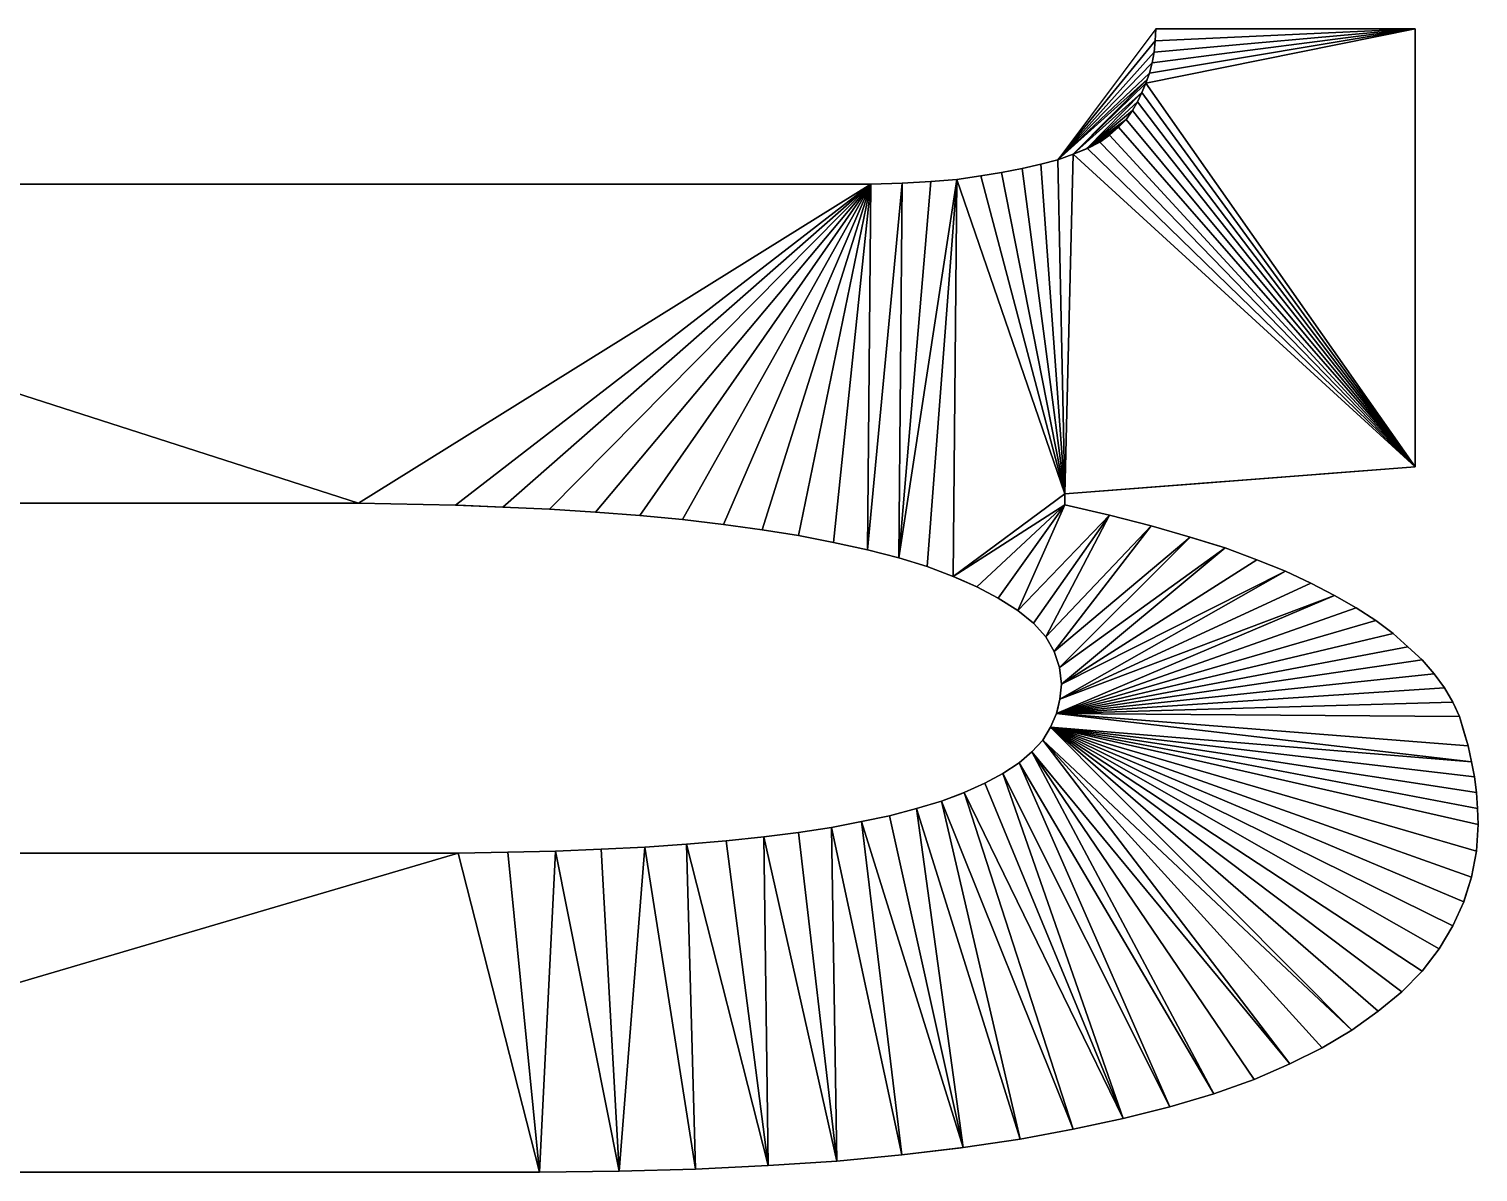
# Model space of a CAD drawing. Header units: inches. Extents: x 62 to 1153, y 3 to 780.
# Drawn here: x 390.234 to 393.183, y 208.266 to 210.592 of the extents above; entities that cross this region are included whole.
import ezdxf

# ---------------------------------------------------------------- set-up
doc = ezdxf.new("R2010")
doc.units = ezdxf.units.IN
doc.header["$MEASUREMENT"] = 0
doc.layers.add('ConstLine', color=6, linetype='Continuous')

msp = doc.modelspace()

# ---------------------------------------------------------------- linework, layer by layer
at = {"layer": 'ConstLine'}
for points in [[(392.5259, 210.5676, 4), (392.5269, 210.5916, 4), (392.3279, 210.3256, 4)], [(392.5139, 210.5016, 5), (392.5069, 210.4816, 5), (393.0549, 210.5916, 5)], [(393.0549, 210.5916, 5), (392.5069, 210.4816, 5), (393.0549, 209.7006, 5)], [(392.5199, 210.5226, 5), (392.5139, 210.5016, 5), (393.0549, 210.5916, 5)], [(392.5239, 210.5446, 5), (392.5199, 210.5226, 5), (393.0549, 210.5916, 5)], [(392.5259, 210.5676, 5), (392.5239, 210.5446, 5), (393.0549, 210.5916, 5)], [(392.5269, 210.5916, 5), (392.5259, 210.5676, 4), (392.5259, 210.5676, 5)], [(392.5269, 210.5916, 5), (392.5269, 210.5916, 4), (392.5259, 210.5676, 4)], [(392.5269, 210.5916, 5), (392.5259, 210.5676, 5), (393.0549, 210.5916, 5)], [(393.0549, 210.5916, 4), (392.5269, 210.5916, 5), (393.0549, 210.5916, 5)], [(393.0549, 210.5916, 4), (392.5269, 210.5916, 4), (392.5269, 210.5916, 5)], [(393.0549, 210.5916, 4), (393.0549, 210.5916, 5), (393.0549, 209.7006, 4)], [(393.0549, 209.7006, 5), (393.0549, 209.7006, 4), (393.0549, 210.5916, 5)], [(392.5239, 210.5446, 4), (392.5259, 210.5676, 4), (392.3279, 210.3256, 4)], [(392.5259, 210.5676, 4), (392.5239, 210.5446, 5), (392.5259, 210.5676, 5)], [(392.5239, 210.5446, 5), (392.5259, 210.5676, 4), (392.5239, 210.5446, 4)], [(392.5199, 210.5226, 4), (392.5239, 210.5446, 4), (392.3279, 210.3256, 4)], [(392.5139, 210.5016, 4), (392.5199, 210.5226, 4), (392.3279, 210.3256, 4)], [(392.5139, 210.5016, 4), (392.5139, 210.5016, 5), (392.5199, 210.5226, 5)], [(392.5199, 210.5226, 4), (392.5139, 210.5016, 4), (392.5199, 210.5226, 5)], [(392.5239, 210.5446, 4), (392.5199, 210.5226, 4), (392.5199, 210.5226, 5)], [(392.5239, 210.5446, 4), (392.5199, 210.5226, 5), (392.5239, 210.5446, 5)], [(392.5093, 210.4886, 4), (392.5139, 210.5016, 4), (392.3279, 210.3256, 4)], [(392.5139, 210.5016, 5), (392.5093, 210.4886, 4), (392.5069, 210.4816, 5)], [(392.5139, 210.5016, 4), (392.5093, 210.4886, 4), (392.5139, 210.5016, 5)], [(392.3279, 210.3256, 4), (392.3589, 210.3366, 4), (392.5093, 210.4886, 4)], [(392.5069, 210.4816, 4), (392.5093, 210.4886, 4), (392.3589, 210.3366, 4)], [(392.5069, 210.4816, 4), (392.3589, 210.3366, 4), (392.4989, 210.4626, 4)], [(392.5069, 210.4816, 5), (392.5069, 210.4816, 4), (392.4989, 210.4626, 5)], [(392.4989, 210.4626, 4), (392.4989, 210.4626, 5), (392.5069, 210.4816, 4)], [(392.4989, 210.4626, 5), (393.0549, 209.7006, 5), (392.5069, 210.4816, 5)], [(392.5069, 210.4816, 4), (392.5069, 210.4816, 5), (392.5093, 210.4886, 4)], [(392.3869, 210.3482, 4), (392.4989, 210.4626, 4), (392.3589, 210.3366, 4)], [(392.3869, 210.3482, 4), (392.4899, 210.4436, 4), (392.4989, 210.4626, 4)], [(392.3869, 210.3482, 4), (392.4799, 210.4256, 4), (392.4899, 210.4436, 4)], [(392.4899, 210.4436, 4), (392.4799, 210.4256, 5), (392.4899, 210.4436, 5)], [(392.4899, 210.4436, 4), (392.4799, 210.4256, 4), (392.4799, 210.4256, 5)], [(392.4799, 210.4256, 5), (393.0549, 209.7006, 5), (392.4899, 210.4436, 5)], [(392.4989, 210.4626, 5), (392.4899, 210.4436, 4), (392.4899, 210.4436, 5)], [(392.4989, 210.4626, 4), (392.4899, 210.4436, 4), (392.4989, 210.4626, 5)], [(392.4899, 210.4436, 5), (393.0549, 209.7006, 5), (392.4989, 210.4626, 5)], [(392.3869, 210.3482, 4), (392.4669, 210.4076, 4), (392.4799, 210.4256, 4)], [(392.3869, 210.3482, 4), (392.4509, 210.3916, 4), (392.4669, 210.4076, 4)], [(392.4669, 210.4076, 5), (392.4669, 210.4076, 4), (392.4509, 210.3916, 5)], [(392.4509, 210.3916, 4), (392.4509, 210.3916, 5), (392.4669, 210.4076, 4)], [(392.4669, 210.4076, 5), (392.4509, 210.3916, 5), (393.0549, 209.7006, 5)], [(392.4799, 210.4256, 4), (392.4669, 210.4076, 5), (392.4799, 210.4256, 5)], [(392.4669, 210.4076, 5), (392.4799, 210.4256, 4), (392.4669, 210.4076, 4)], [(392.4669, 210.4076, 5), (393.0549, 209.7006, 5), (392.4799, 210.4256, 5)], [(392.3869, 210.3482, 4), (392.3879, 210.3486, 4), (392.4509, 210.3916, 4)], [(392.4329, 210.3756, 4), (392.4509, 210.3916, 4), (392.3879, 210.3486, 4)], [(392.4129, 210.3616, 4), (392.4329, 210.3756, 4), (392.3879, 210.3486, 4)], [(392.4129, 210.3616, 5), (392.4329, 210.3756, 5), (392.4129, 210.3616, 4)], [(392.4329, 210.3756, 4), (392.4129, 210.3616, 4), (392.4329, 210.3756, 5)], [(392.4329, 210.3756, 5), (392.4129, 210.3616, 5), (393.0549, 209.7006, 5)], [(392.4509, 210.3916, 5), (392.4329, 210.3756, 4), (392.4329, 210.3756, 5)], [(392.4509, 210.3916, 4), (392.4329, 210.3756, 4), (392.4509, 210.3916, 5)], [(392.4509, 210.3916, 5), (392.4329, 210.3756, 5), (393.0549, 209.7006, 5)], [(392.3879, 210.3486, 5), (392.3869, 210.3482, 4), (392.3589, 210.3366, 5)], [(392.3879, 210.3486, 5), (392.3589, 210.3366, 5), (393.0549, 209.7006, 5)], [(392.3589, 210.3366, 4), (392.3589, 210.3366, 5), (392.3869, 210.3482, 4)], [(392.3879, 210.3486, 4), (392.3869, 210.3482, 4), (392.3879, 210.3486, 5)], [(392.4129, 210.3616, 4), (392.3879, 210.3486, 5), (392.4129, 210.3616, 5)], [(392.4129, 210.3616, 4), (392.3879, 210.3486, 4), (392.3879, 210.3486, 5)], [(392.4129, 210.3616, 5), (392.3879, 210.3486, 5), (393.0549, 209.7006, 5)], [(392.2929, 210.3166, 5), (392.2549, 210.3076, 4), (392.2549, 210.3076, 5)], [(392.2929, 210.3166, 4), (392.2549, 210.3076, 4), (392.2929, 210.3166, 5)], [(392.2549, 210.3076, 5), (392.3419, 209.6456, 5), (392.2929, 210.3166, 5)], [(392.3279, 210.3256, 5), (392.3279, 210.3256, 4), (392.2929, 210.3166, 5)], [(392.2929, 210.3166, 5), (392.3279, 210.3256, 4), (392.2929, 210.3166, 4)], [(392.2929, 210.3166, 5), (392.3419, 209.6456, 5), (392.3279, 210.3256, 5)], [(392.3279, 210.3256, 4), (392.3279, 210.3256, 5), (392.3589, 210.3366, 5)], [(392.3589, 210.3366, 4), (392.3279, 210.3256, 4), (392.3589, 210.3366, 5)], [(392.3279, 210.3256, 5), (392.3419, 209.6456, 5), (392.3589, 210.3366, 5)], [(392.3419, 209.6456, 5), (393.0549, 209.7006, 5), (392.3589, 210.3366, 5)], [(392.1219, 210.2856, 5), (392.3419, 209.6456, 5), (392.1709, 210.2926, 5)], [(392.1709, 210.2926, 5), (392.1309, 210.2869, 4), (392.1219, 210.2856, 5)], [(392.1219, 210.2856, 4), (392.1219, 210.2856, 5), (392.1309, 210.2869, 4)], [(392.1709, 210.2926, 4), (392.1309, 210.2869, 4), (392.1709, 210.2926, 5)], [(392.1709, 210.2926, 5), (392.2129, 210.2996, 5), (392.1709, 210.2926, 4)], [(392.2129, 210.2996, 4), (392.1709, 210.2926, 4), (392.2129, 210.2996, 5)], [(392.1709, 210.2926, 5), (392.3419, 209.6456, 5), (392.2129, 210.2996, 5)], [(392.2549, 210.3076, 4), (392.2129, 210.2996, 5), (392.2549, 210.3076, 5)], [(392.2549, 210.3076, 4), (392.2129, 210.2996, 4), (392.2129, 210.2996, 5)], [(392.2129, 210.2996, 5), (392.3419, 209.6456, 5), (392.2549, 210.3076, 5)], [(390.9039, 209.6266, 5), (388.8849, 210.2756, 5), (388.8519, 209.6266, 5)], [(391.9469, 210.2756, 5), (388.8849, 210.2756, 5), (390.9039, 209.6266, 5)], [(391.9469, 210.2756, 4), (388.8849, 210.2756, 4), (391.9469, 210.2756, 5)], [(388.8849, 210.2756, 5), (391.9469, 210.2756, 5), (388.8849, 210.2756, 4)], [(390.9039, 209.6266, 5), (391.1019, 209.6226, 5), (391.9469, 210.2756, 5)], [(391.1019, 209.6226, 5), (391.1979, 209.6186, 5), (391.9469, 210.2756, 5)], [(391.1979, 209.6186, 5), (391.2929, 209.6146, 5), (391.9469, 210.2756, 5)], [(391.2929, 209.6146, 5), (391.3869, 209.6086, 5), (391.9469, 210.2756, 5)], [(391.3869, 209.6086, 5), (391.4769, 209.6016, 5), (391.9469, 210.2756, 5)], [(391.4769, 209.6016, 5), (391.5639, 209.5936, 5), (391.9469, 210.2756, 5)], [(391.5639, 209.5936, 5), (391.6469, 209.5836, 5), (391.9469, 210.2756, 5)], [(391.6469, 209.5836, 5), (391.7259, 209.5726, 5), (391.9469, 210.2756, 5)], [(391.7259, 209.5726, 5), (391.7999, 209.5606, 5), (391.9469, 210.2756, 5)], [(391.7999, 209.5606, 5), (391.8709, 209.5466, 5), (391.9469, 210.2756, 5)], [(391.8709, 209.5466, 5), (391.9399, 209.5316, 5), (391.9469, 210.2756, 5)], [(392.0109, 210.2776, 5), (391.9469, 210.2756, 5), (391.9399, 209.5316, 5)], [(391.9399, 209.5316, 5), (392.0039, 209.5156, 5), (392.0109, 210.2776, 5)], [(392.0109, 210.2776, 4), (391.9469, 210.2756, 4), (391.9469, 210.2756, 5)], [(392.0109, 210.2776, 4), (391.9469, 210.2756, 5), (392.0109, 210.2776, 5)], [(392.0039, 209.5156, 5), (392.0619, 209.4976, 5), (392.1219, 210.2856, 5)], [(392.1219, 210.2856, 5), (392.0689, 210.2816, 5), (392.0039, 209.5156, 5)], [(392.0689, 210.2816, 5), (392.0109, 210.2776, 5), (392.0039, 209.5156, 5)], [(392.0689, 210.2816, 4), (392.0109, 210.2776, 4), (392.0109, 210.2776, 5)], [(392.0689, 210.2816, 4), (392.0109, 210.2776, 5), (392.0689, 210.2816, 5)], [(392.0619, 209.4976, 5), (392.1149, 209.4776, 5), (392.1219, 210.2856, 5)], [(392.1219, 210.2856, 4), (392.0689, 210.2816, 4), (392.0689, 210.2816, 5)], [(392.1219, 210.2856, 4), (392.0689, 210.2816, 5), (392.1219, 210.2856, 5)], [(392.3419, 209.6456, 5), (392.1219, 210.2856, 5), (392.1149, 209.4776, 5)], [(393.0549, 209.7006, 5), (392.3419, 209.6456, 5), (392.678, 209.6716, 4)], [(393.0549, 209.7006, 5), (392.678, 209.6716, 4), (392.7397, 209.6763, 4)], [(393.0549, 209.7006, 5), (392.7397, 209.6763, 4), (392.8599, 209.6856, 4)], [(393.0549, 209.7006, 4), (393.0549, 209.7006, 5), (392.8599, 209.6856, 4)], [(392.6665, 209.6707, 4), (392.678, 209.6716, 4), (392.3419, 209.6456, 5)], [(392.6429, 209.6688, 4), (392.6665, 209.6707, 4), (392.3419, 209.6456, 5)], [(392.3419, 209.6456, 4), (392.6429, 209.6688, 4), (392.3419, 209.6456, 5)], [(392.3419, 209.6236, 5), (392.3419, 209.6456, 5), (392.1149, 209.4776, 5)], [(392.3419, 209.6236, 4), (392.3419, 209.6456, 4), (392.3419, 209.6456, 5)], [(392.3419, 209.6456, 5), (392.3419, 209.6236, 5), (392.3419, 209.6236, 4)], [(390.9039, 209.6266, 5), (388.8519, 209.6266, 5), (388.8519, 209.6266, 4)], [(390.9039, 209.6266, 5), (388.8519, 209.6266, 4), (390.9039, 209.6266, 4)], [(391.1019, 209.6226, 4), (391.1019, 209.6226, 5), (390.9039, 209.6266, 5)], [(391.1019, 209.6226, 4), (390.9039, 209.6266, 5), (390.9039, 209.6266, 4)], [(391.1019, 209.6226, 4), (391.1069, 209.6224, 4), (391.1019, 209.6226, 5)], [(391.1979, 209.6186, 5), (391.1019, 209.6226, 5), (391.1069, 209.6224, 4)], [(391.1979, 209.6186, 4), (391.1979, 209.6186, 5), (391.1069, 209.6224, 4)], [(391.2929, 209.6146, 4), (391.2929, 209.6146, 5), (391.1979, 209.6186, 5)], [(391.2929, 209.6146, 4), (391.1979, 209.6186, 5), (391.1979, 209.6186, 4)], [(391.3869, 209.6086, 4), (391.3869, 209.6086, 5), (391.2929, 209.6146, 5)], [(391.3869, 209.6086, 4), (391.2929, 209.6146, 5), (391.2929, 209.6146, 4)], [(391.4769, 209.6016, 4), (391.4769, 209.6016, 5), (391.3869, 209.6086, 5)], [(391.4769, 209.6016, 4), (391.3869, 209.6086, 5), (391.3869, 209.6086, 4)], [(392.1149, 209.4776, 5), (392.1629, 209.4566, 5), (392.3419, 209.6236, 5)], [(392.1629, 209.4566, 5), (392.2059, 209.4336, 5), (392.3419, 209.6236, 5)], [(392.2059, 209.4336, 5), (392.2459, 209.4086, 5), (392.3419, 209.6236, 5)], [(392.4329, 209.6026, 5), (392.3419, 209.6236, 5), (392.2459, 209.4086, 5)], [(392.4329, 209.6026, 4), (392.3419, 209.6236, 4), (392.3419, 209.6236, 5)], [(392.4329, 209.6026, 4), (392.3419, 209.6236, 5), (392.4329, 209.6026, 5)], [(391.5639, 209.5936, 4), (391.5639, 209.5936, 5), (391.4769, 209.6016, 5)], [(391.5639, 209.5936, 4), (391.4769, 209.6016, 5), (391.4769, 209.6016, 4)], [(391.6469, 209.5836, 4), (391.6469, 209.5836, 5), (391.5639, 209.5936, 5)], [(391.6469, 209.5836, 4), (391.5639, 209.5936, 5), (391.5639, 209.5936, 4)], [(391.7259, 209.5726, 4), (391.7259, 209.5726, 5), (391.6469, 209.5836, 5)], [(391.7259, 209.5726, 4), (391.6469, 209.5836, 5), (391.6469, 209.5836, 4)], [(392.2459, 209.4086, 5), (392.2779, 209.3826, 5), (392.4329, 209.6026, 5)], [(392.2779, 209.3826, 5), (392.3029, 209.3546, 5), (392.4329, 209.6026, 5)], [(392.5179, 209.5806, 5), (392.4329, 209.6026, 5), (392.3029, 209.3546, 5)], [(392.3029, 209.3546, 5), (392.3199, 209.3246, 5), (392.5179, 209.5806, 5)], [(392.5969, 209.5576, 5), (392.5179, 209.5806, 5), (392.3199, 209.3246, 5)], [(392.5179, 209.5806, 4), (392.4329, 209.6026, 4), (392.4329, 209.6026, 5)], [(392.5179, 209.5806, 4), (392.4329, 209.6026, 5), (392.5179, 209.5806, 5)], [(392.5969, 209.5576, 4), (392.5179, 209.5806, 4), (392.5179, 209.5806, 5)], [(392.5969, 209.5576, 4), (392.5179, 209.5806, 5), (392.5969, 209.5576, 5)], [(391.7999, 209.5606, 4), (391.7999, 209.5606, 5), (391.7259, 209.5726, 5)], [(391.7999, 209.5606, 4), (391.7259, 209.5726, 5), (391.7259, 209.5726, 4)], [(391.8709, 209.5466, 4), (391.8709, 209.5466, 5), (391.7999, 209.5606, 5)], [(391.8709, 209.5466, 4), (391.7999, 209.5606, 5), (391.7999, 209.5606, 4)], [(392.3199, 209.3246, 5), (392.3309, 209.2926, 5), (392.5969, 209.5576, 5)], [(392.6679, 209.5356, 5), (392.5969, 209.5576, 5), (392.3309, 209.2926, 5)], [(392.6429, 209.5434, 4), (392.5969, 209.5576, 4), (392.5969, 209.5576, 5)], [(392.6429, 209.5434, 4), (392.5969, 209.5576, 5), (392.6679, 209.5356, 5)], [(391.9399, 209.5316, 4), (391.9399, 209.5316, 5), (391.8709, 209.5466, 5)], [(391.9399, 209.5316, 4), (391.8709, 209.5466, 5), (391.8709, 209.5466, 4)], [(392.0039, 209.5156, 4), (392.0039, 209.5156, 5), (391.9399, 209.5316, 5)], [(392.0039, 209.5156, 4), (391.9399, 209.5316, 5), (391.9399, 209.5316, 4)], [(392.3309, 209.2926, 5), (392.3349, 209.2586, 5), (392.6679, 209.5356, 5)], [(392.7329, 209.5116, 5), (392.6679, 209.5356, 5), (392.3349, 209.2586, 5)], [(392.6679, 209.5356, 4), (392.6429, 209.5434, 4), (392.6679, 209.5356, 5)], [(392.7329, 209.5116, 4), (392.6679, 209.5356, 4), (392.6679, 209.5356, 5)], [(392.7329, 209.5116, 4), (392.6679, 209.5356, 5), (392.7329, 209.5116, 5)], [(392.0619, 209.4976, 4), (392.0619, 209.4976, 5), (392.0039, 209.5156, 5)], [(392.0619, 209.4976, 4), (392.0039, 209.5156, 5), (392.0039, 209.5156, 4)], [(392.1149, 209.4776, 4), (392.1149, 209.4776, 5), (392.0619, 209.4976, 5)], [(392.1149, 209.4776, 4), (392.0619, 209.4976, 5), (392.0619, 209.4976, 4)], [(392.7909, 209.4886, 5), (392.7329, 209.5116, 5), (392.3349, 209.2586, 5)], [(392.7909, 209.4886, 4), (392.7329, 209.5116, 4), (392.7329, 209.5116, 5)], [(392.7909, 209.4886, 4), (392.7329, 209.5116, 5), (392.7909, 209.4886, 5)], [(392.1149, 209.4776, 4), (392.1309, 209.4706, 4), (392.1149, 209.4776, 5)], [(392.1629, 209.4566, 5), (392.1149, 209.4776, 5), (392.1309, 209.4706, 4)], [(392.1629, 209.4566, 4), (392.1629, 209.4566, 5), (392.1309, 209.4706, 4)], [(392.8429, 209.4636, 5), (392.7909, 209.4886, 5), (392.3319, 209.2276, 5)], [(392.3349, 209.2586, 5), (392.3319, 209.2276, 5), (392.7909, 209.4886, 5)], [(392.8909, 209.4386, 5), (392.8429, 209.4636, 5), (392.3319, 209.2276, 5)], [(392.8429, 209.4636, 4), (392.7909, 209.4886, 4), (392.7909, 209.4886, 5)], [(392.8429, 209.4636, 4), (392.7909, 209.4886, 5), (392.8429, 209.4636, 5)], [(392.8909, 209.4386, 4), (392.8429, 209.4636, 4), (392.8429, 209.4636, 5)], [(392.8909, 209.4386, 4), (392.8429, 209.4636, 5), (392.8909, 209.4386, 5)], [(392.2059, 209.4336, 4), (392.2059, 209.4336, 5), (392.1629, 209.4566, 5)], [(392.2059, 209.4336, 4), (392.1629, 209.4566, 5), (392.1629, 209.4566, 4)], [(392.2459, 209.4086, 4), (392.2459, 209.4086, 5), (392.2059, 209.4336, 5)], [(392.2459, 209.4086, 4), (392.2059, 209.4336, 5), (392.2059, 209.4336, 4)], [(392.3319, 209.2276, 5), (392.3249, 209.1986, 5), (392.8909, 209.4386, 5)], [(392.9349, 209.4136, 5), (392.8909, 209.4386, 5), (392.3249, 209.1986, 5)], [(392.9349, 209.4136, 4), (392.8909, 209.4386, 4), (392.8909, 209.4386, 5)], [(392.9349, 209.4136, 4), (392.8909, 209.4386, 5), (392.9349, 209.4136, 5)], [(392.2779, 209.3826, 4), (392.2779, 209.3826, 5), (392.2459, 209.4086, 5)], [(392.2779, 209.3826, 4), (392.2459, 209.4086, 5), (392.2459, 209.4086, 4)], [(392.9749, 209.3876, 5), (392.9349, 209.4136, 5), (392.3249, 209.1986, 5)], [(392.9749, 209.3876, 4), (392.9349, 209.4136, 4), (392.9349, 209.4136, 5)], [(392.9749, 209.3876, 4), (392.9349, 209.4136, 5), (392.9749, 209.3876, 5)], [(392.2779, 209.3826, 4), (392.3029, 209.3546, 4), (392.3029, 209.3546, 5)], [(392.2779, 209.3826, 4), (392.3029, 209.3546, 5), (392.2779, 209.3826, 5)], [(393.0099, 209.3616, 5), (392.9749, 209.3876, 5), (392.3249, 209.1986, 5)], [(393.0099, 209.3616, 4), (392.9749, 209.3876, 4), (392.9749, 209.3876, 5)], [(393.0099, 209.3616, 4), (392.9749, 209.3876, 5), (393.0099, 209.3616, 5)], [(392.3029, 209.3546, 4), (392.3199, 209.3246, 4), (392.3199, 209.3246, 5)], [(392.3029, 209.3546, 4), (392.3199, 209.3246, 5), (392.3029, 209.3546, 5)], [(393.0399, 209.3346, 5), (393.0099, 209.3616, 5), (392.3249, 209.1986, 5)], [(393.0399, 209.3346, 4), (393.0099, 209.3616, 4), (393.0099, 209.3616, 5)], [(393.0399, 209.3346, 4), (393.0099, 209.3616, 5), (393.0399, 209.3346, 5)], [(392.3199, 209.3246, 4), (392.3309, 209.2926, 4), (392.3309, 209.2926, 5)], [(392.3199, 209.3246, 4), (392.3309, 209.2926, 5), (392.3199, 209.3246, 5)], [(393.0689, 209.3076, 5), (393.0399, 209.3346, 5), (392.3249, 209.1986, 5)], [(393.0689, 209.3076, 4), (393.0399, 209.3346, 4), (393.0399, 209.3346, 5)], [(393.0689, 209.3076, 4), (393.0399, 209.3346, 5), (393.0689, 209.3076, 5)], [(393.0939, 209.2796, 5), (393.0689, 209.3076, 5), (392.3249, 209.1986, 5)], [(392.3309, 209.2926, 4), (392.3349, 209.2586, 4), (392.3349, 209.2586, 5)], [(392.3309, 209.2926, 4), (392.3349, 209.2586, 5), (392.3309, 209.2926, 5)], [(393.0689, 209.3076, 4), (393.0689, 209.3076, 5), (393.0939, 209.2796, 5)], [(393.0689, 209.3076, 4), (393.0939, 209.2796, 5), (393.0939, 209.2796, 4)], [(393.1149, 209.2506, 5), (393.0939, 209.2796, 5), (392.3249, 209.1986, 5)], [(392.3349, 209.2586, 4), (392.3319, 209.2276, 4), (392.3319, 209.2276, 5)], [(392.3349, 209.2586, 4), (392.3319, 209.2276, 5), (392.3349, 209.2586, 5)], [(393.0939, 209.2796, 4), (393.0939, 209.2796, 5), (393.1149, 209.2506, 5)], [(393.0939, 209.2796, 4), (393.1149, 209.2506, 5), (393.1149, 209.2506, 4)], [(393.1319, 209.2216, 5), (393.1149, 209.2506, 5), (392.3249, 209.1986, 5)], [(392.3249, 209.1986, 5), (392.3319, 209.2276, 5), (392.3273, 209.2086, 4)], [(392.3319, 209.2276, 4), (392.3273, 209.2086, 4), (392.3319, 209.2276, 5)], [(393.1149, 209.2506, 4), (393.1149, 209.2506, 5), (393.1319, 209.2216, 5)], [(393.1149, 209.2506, 4), (393.1319, 209.2216, 5), (393.1319, 209.2216, 4)], [(392.3249, 209.1986, 5), (392.3129, 209.1706, 5), (393.1699, 209.1006, 5)], [(392.3249, 209.1986, 4), (392.3129, 209.1706, 4), (392.3129, 209.1706, 5)], [(392.3249, 209.1986, 4), (392.3129, 209.1706, 5), (392.3249, 209.1986, 5)], [(393.1449, 209.1926, 5), (393.1319, 209.2216, 5), (392.3249, 209.1986, 5)], [(392.3273, 209.2086, 4), (392.3249, 209.1986, 4), (392.3249, 209.1986, 5)], [(392.3249, 209.1986, 5), (393.1699, 209.1006, 5), (393.1629, 209.1326, 5)], [(393.1629, 209.1326, 5), (393.1449, 209.1926, 5), (392.3249, 209.1986, 5)], [(393.1319, 209.2216, 4), (393.1319, 209.2216, 5), (393.1377, 209.2086, 4)], [(393.1319, 209.2216, 5), (393.1449, 209.1926, 5), (393.1377, 209.2086, 4)], [(393.1449, 209.1926, 4), (393.1377, 209.2086, 4), (393.1449, 209.1926, 5)], [(392.2969, 209.1446, 5), (392.9259, 208.5546, 5), (392.3129, 209.1706, 5)], [(392.3129, 209.1706, 4), (392.2969, 209.1446, 4), (392.2969, 209.1446, 5)], [(392.3129, 209.1706, 4), (392.2969, 209.1446, 5), (392.3129, 209.1706, 5)], [(393.1799, 208.9186, 5), (393.1829, 208.9726, 5), (392.3129, 209.1706, 5)], [(393.1829, 208.9726, 5), (393.1819, 209.0056, 5), (392.3129, 209.1706, 5)], [(393.1819, 209.0056, 5), (393.1799, 209.0376, 5), (392.3129, 209.1706, 5)], [(393.1799, 209.0376, 5), (393.1759, 209.0696, 5), (392.3129, 209.1706, 5)], [(393.1759, 209.0696, 5), (393.1699, 209.1006, 5), (392.3129, 209.1706, 5)], [(393.1039, 208.7196, 5), (393.1319, 208.7666, 5), (392.3129, 209.1706, 5)], [(393.1319, 208.7666, 5), (393.1539, 208.8156, 5), (392.3129, 209.1706, 5)], [(393.1539, 208.8156, 5), (393.1699, 208.8656, 5), (392.3129, 209.1706, 5)], [(393.1699, 208.8656, 5), (393.1799, 208.9186, 5), (392.3129, 209.1706, 5)], [(393.1039, 208.7196, 5), (392.3129, 209.1706, 5), (393.0689, 208.6746, 5)], [(393.0689, 208.6746, 5), (392.3129, 209.1706, 5), (393.0279, 208.6326, 5)], [(393.0279, 208.6326, 5), (392.3129, 209.1706, 5), (392.9799, 208.5926, 5)], [(392.9799, 208.5926, 5), (392.3129, 209.1706, 5), (392.9259, 208.5546, 5)], [(393.1629, 209.1326, 5), (393.1549, 209.1593, 4), (393.1449, 209.1926, 5)], [(393.1449, 209.1926, 4), (393.1449, 209.1926, 5), (393.1549, 209.1593, 4)], [(392.2749, 209.1206, 5), (392.7999, 208.4856, 5), (392.2969, 209.1446, 5)], [(392.2969, 209.1446, 4), (392.2749, 209.1206, 4), (392.2749, 209.1206, 5)], [(392.2969, 209.1446, 4), (392.2749, 209.1206, 5), (392.2969, 209.1446, 5)], [(392.8659, 208.5186, 5), (392.2969, 209.1446, 5), (392.7999, 208.4856, 5)], [(392.9259, 208.5546, 5), (392.2969, 209.1446, 5), (392.8659, 208.5186, 5)], [(393.1629, 209.1326, 5), (393.1629, 209.1326, 4), (393.1549, 209.1593, 4)], [(392.2749, 209.1206, 5), (392.2489, 209.0986, 5), (392.6449, 208.4246, 5)], [(392.2749, 209.1206, 4), (392.2489, 209.0986, 4), (392.2489, 209.0986, 5)], [(392.2749, 209.1206, 4), (392.2489, 209.0986, 5), (392.2749, 209.1206, 5)], [(392.7269, 208.4536, 5), (392.7999, 208.4856, 5), (392.2749, 209.1206, 5)], [(392.6449, 208.4246, 5), (392.7269, 208.4536, 5), (392.2749, 209.1206, 5)], [(393.1629, 209.1326, 4), (393.1629, 209.1326, 5), (393.1699, 209.1006, 5)], [(393.1629, 209.1326, 4), (393.1699, 209.1006, 5), (393.1699, 209.1006, 4)], [(392.2159, 209.0766, 5), (392.1789, 209.0566, 5), (392.4609, 208.3746, 5)], [(392.2159, 209.0766, 4), (392.1789, 209.0566, 4), (392.1789, 209.0566, 5)], [(392.2159, 209.0766, 4), (392.1789, 209.0566, 5), (392.2159, 209.0766, 5)], [(392.2489, 209.0986, 5), (392.2159, 209.0766, 5), (392.5559, 208.3986, 5)], [(392.2489, 209.0986, 4), (392.2159, 209.0766, 4), (392.2159, 209.0766, 5)], [(392.2489, 209.0986, 4), (392.2159, 209.0766, 5), (392.2489, 209.0986, 5)], [(392.4609, 208.3746, 5), (392.5559, 208.3986, 5), (392.2159, 209.0766, 5)], [(392.5559, 208.3986, 5), (392.6449, 208.4246, 5), (392.2489, 209.0986, 5)], [(393.1699, 209.1006, 4), (393.1699, 209.1006, 5), (393.1759, 209.0696, 5)], [(393.1699, 209.1006, 4), (393.1759, 209.0696, 5), (393.1759, 209.0696, 4)], [(392.1789, 209.0566, 5), (392.1369, 209.0376, 5), (392.4609, 208.3746, 5)], [(392.1789, 209.0566, 4), (392.1369, 209.0376, 4), (392.1369, 209.0376, 5)], [(392.1789, 209.0566, 4), (392.1369, 209.0376, 5), (392.1789, 209.0566, 5)], [(393.1759, 209.0696, 4), (393.1759, 209.0696, 5), (393.1799, 209.0376, 5)], [(393.1759, 209.0696, 4), (393.1799, 209.0376, 5), (393.1799, 209.0376, 4)], [(392.0909, 209.0206, 5), (392.0399, 209.0056, 5), (392.2509, 208.3326, 5)], [(392.0909, 209.0206, 4), (392.0399, 209.0056, 4), (392.0399, 209.0056, 5)], [(392.0909, 209.0206, 4), (392.0399, 209.0056, 5), (392.0909, 209.0206, 5)], [(392.1369, 209.0376, 5), (392.0909, 209.0206, 5), (392.3589, 208.3526, 5)], [(392.0909, 209.0206, 5), (392.1369, 209.0376, 5), (392.1309, 209.0354, 4)], [(392.1309, 209.0354, 4), (392.0909, 209.0206, 4), (392.0909, 209.0206, 5)], [(392.2509, 208.3326, 5), (392.3589, 208.3526, 5), (392.0909, 209.0206, 5)], [(392.1369, 209.0376, 4), (392.1309, 209.0354, 4), (392.1369, 209.0376, 5)], [(392.3589, 208.3526, 5), (392.4609, 208.3746, 5), (392.1369, 209.0376, 5)], [(393.1799, 209.0376, 4), (393.1799, 209.0376, 5), (393.1819, 209.0056, 5)], [(393.1799, 209.0376, 4), (393.1819, 209.0056, 5), (393.1819, 209.0056, 4)], [(391.9849, 208.9906, 5), (391.9279, 208.9786, 5), (392.1349, 208.3156, 5)], [(391.9849, 208.9906, 4), (391.9279, 208.9786, 4), (391.9279, 208.9786, 5)], [(391.9849, 208.9906, 4), (391.9279, 208.9786, 5), (391.9849, 208.9906, 5)], [(392.0399, 209.0056, 5), (391.9849, 208.9906, 5), (392.1349, 208.3156, 5)], [(392.0399, 209.0056, 4), (391.9849, 208.9906, 4), (391.9849, 208.9906, 5)], [(392.0399, 209.0056, 4), (391.9849, 208.9906, 5), (392.0399, 209.0056, 5)], [(392.1349, 208.3156, 5), (392.2509, 208.3326, 5), (392.0399, 209.0056, 5)], [(393.1819, 209.0056, 4), (393.1819, 209.0056, 5), (393.1829, 208.9726, 5)], [(393.1819, 209.0056, 4), (393.1829, 208.9726, 5), (393.1829, 208.9726, 4)], [(391.8669, 208.9666, 5), (391.7999, 208.9566, 5), (391.8779, 208.2876, 5)], [(391.8669, 208.9666, 4), (391.7999, 208.9566, 4), (391.7999, 208.9566, 5)], [(391.8669, 208.9666, 4), (391.7999, 208.9566, 5), (391.8669, 208.9666, 5)], [(391.9279, 208.9786, 5), (391.8669, 208.9666, 5), (392.0099, 208.3006, 5)], [(391.9279, 208.9786, 4), (391.8669, 208.9666, 4), (391.8669, 208.9666, 5)], [(391.9279, 208.9786, 4), (391.8669, 208.9666, 5), (391.9279, 208.9786, 5)], [(391.8779, 208.2876, 5), (392.0099, 208.3006, 5), (391.8669, 208.9666, 5)], [(392.0099, 208.3006, 5), (392.1349, 208.3156, 5), (391.9279, 208.9786, 5)], [(393.1829, 208.9726, 4), (393.1829, 208.9726, 5), (393.1799, 208.9186, 5)], [(393.1829, 208.9726, 4), (393.1799, 208.9186, 5), (393.1799, 208.9186, 4)], [(391.5719, 208.9326, 5), (391.4869, 208.9266, 5), (391.5899, 208.2716, 5)], [(391.5719, 208.9326, 4), (391.4869, 208.9266, 4), (391.4869, 208.9266, 5)], [(391.5719, 208.9326, 4), (391.4869, 208.9266, 5), (391.5719, 208.9326, 5)], [(391.6529, 208.9396, 5), (391.5719, 208.9326, 5), (391.7379, 208.2786, 5)], [(391.6529, 208.9396, 4), (391.5719, 208.9326, 4), (391.5719, 208.9326, 5)], [(391.6529, 208.9396, 4), (391.5719, 208.9326, 5), (391.6529, 208.9396, 5)], [(391.5899, 208.2716, 5), (391.7379, 208.2786, 5), (391.5719, 208.9326, 5)], [(391.7289, 208.9476, 5), (391.6529, 208.9396, 5), (391.7379, 208.2786, 5)], [(391.7289, 208.9476, 4), (391.6529, 208.9396, 4), (391.6529, 208.9396, 5)], [(391.7289, 208.9476, 4), (391.6529, 208.9396, 5), (391.7289, 208.9476, 5)], [(391.7999, 208.9566, 5), (391.7289, 208.9476, 5), (391.8779, 208.2876, 5)], [(391.7999, 208.9566, 4), (391.7289, 208.9476, 4), (391.7289, 208.9476, 5)], [(391.7999, 208.9566, 4), (391.7289, 208.9476, 5), (391.7999, 208.9566, 5)], [(391.7379, 208.2786, 5), (391.8779, 208.2876, 5), (391.7289, 208.9476, 5)], [(391.1069, 208.9146, 5), (387.7519, 208.9146, 5), (388.9019, 208.2656, 5)], [(387.7519, 208.9146, 5), (391.1069, 208.9146, 5), (391.1069, 208.9146, 4)], [(391.1069, 208.9146, 4), (387.7519, 208.9146, 4), (387.7519, 208.9146, 5)], [(391.1069, 208.9146, 5), (388.9019, 208.2656, 5), (391.2729, 208.2656, 5)], [(391.1069, 208.9146, 5), (391.2729, 208.2656, 5), (391.2079, 208.9166, 5)], [(391.2079, 208.9166, 4), (391.1069, 208.9146, 4), (391.1069, 208.9146, 5)], [(391.2079, 208.9166, 4), (391.1069, 208.9146, 5), (391.2079, 208.9166, 5)], [(391.3049, 208.9186, 5), (391.2079, 208.9166, 5), (391.2729, 208.2656, 5)], [(391.3049, 208.9186, 4), (391.2079, 208.9166, 4), (391.2079, 208.9166, 5)], [(391.3049, 208.9186, 4), (391.2079, 208.9166, 5), (391.3049, 208.9186, 5)], [(391.2729, 208.2656, 5), (391.4349, 208.2676, 5), (391.3049, 208.9186, 5)], [(391.3979, 208.9226, 5), (391.3049, 208.9186, 5), (391.4349, 208.2676, 5)], [(391.3979, 208.9226, 4), (391.3049, 208.9186, 4), (391.3049, 208.9186, 5)], [(391.3979, 208.9226, 4), (391.3049, 208.9186, 5), (391.3979, 208.9226, 5)], [(391.4869, 208.9266, 5), (391.3979, 208.9226, 5), (391.4349, 208.2676, 5)], [(391.4869, 208.9266, 4), (391.3979, 208.9226, 4), (391.3979, 208.9226, 5)], [(391.4869, 208.9266, 4), (391.3979, 208.9226, 5), (391.4869, 208.9266, 5)], [(391.4349, 208.2676, 5), (391.5899, 208.2716, 5), (391.4869, 208.9266, 5)], [(393.1799, 208.9186, 4), (393.1799, 208.9186, 5), (393.1699, 208.8656, 5)], [(393.1799, 208.9186, 4), (393.1699, 208.8656, 5), (393.1699, 208.8656, 4)], [(393.1539, 208.8156, 5), (393.1549, 208.8187, 4), (393.1699, 208.8656, 5)], [(393.1699, 208.8656, 4), (393.1699, 208.8656, 5), (393.1549, 208.8187, 4)], [(393.1539, 208.8156, 4), (393.1539, 208.8156, 5), (393.1319, 208.7666, 5)], [(393.1539, 208.8156, 4), (393.1319, 208.7666, 5), (393.1319, 208.7666, 4)], [(393.1539, 208.8156, 5), (393.1539, 208.8156, 4), (393.1549, 208.8187, 4)], [(393.1319, 208.7666, 4), (393.1319, 208.7666, 5), (393.1039, 208.7196, 5)], [(393.1319, 208.7666, 4), (393.1039, 208.7196, 5), (393.1039, 208.7196, 4)], [(393.1039, 208.7196, 5), (393.0689, 208.6746, 5), (393.086, 208.6966, 4)], [(393.0689, 208.6746, 4), (393.086, 208.6966, 4), (393.0689, 208.6746, 5)], [(393.1039, 208.7196, 4), (393.1039, 208.7196, 5), (393.086, 208.6966, 4)], [(393.0689, 208.6746, 4), (393.0689, 208.6746, 5), (393.0279, 208.6326, 5)], [(393.0689, 208.6746, 4), (393.0279, 208.6326, 5), (393.0279, 208.6326, 4)], [(393.0279, 208.6326, 4), (393.0279, 208.6326, 5), (392.9799, 208.5926, 5)], [(393.0279, 208.6326, 4), (392.9799, 208.5926, 5), (392.9799, 208.5926, 4)], [(392.9799, 208.5926, 4), (392.9799, 208.5926, 5), (392.9259, 208.5546, 5)], [(392.9799, 208.5926, 4), (392.9259, 208.5546, 5), (392.9259, 208.5546, 4)], [(392.9259, 208.5546, 4), (392.9259, 208.5546, 5), (392.8659, 208.5186, 5)], [(392.9259, 208.5546, 4), (392.8659, 208.5186, 5), (392.8659, 208.5186, 4)], [(392.8659, 208.5186, 4), (392.8659, 208.5186, 5), (392.7999, 208.4856, 5)], [(392.8659, 208.5186, 4), (392.7999, 208.4856, 5), (392.7999, 208.4856, 4)], [(392.7999, 208.4856, 4), (392.7999, 208.4856, 5), (392.7269, 208.4536, 5)], [(392.7999, 208.4856, 4), (392.7269, 208.4536, 5), (392.7269, 208.4536, 4)], [(392.7269, 208.4536, 4), (392.7269, 208.4536, 5), (392.6449, 208.4246, 5)], [(392.7269, 208.4536, 4), (392.6449, 208.4246, 5), (392.6449, 208.4246, 4)], [(392.5559, 208.3986, 4), (392.5559, 208.3986, 5), (392.4609, 208.3746, 5)], [(392.5559, 208.3986, 4), (392.4609, 208.3746, 5), (392.4609, 208.3746, 4)], [(392.6449, 208.4246, 4), (392.6449, 208.4246, 5), (392.5559, 208.3986, 5)], [(392.6449, 208.4246, 4), (392.5559, 208.3986, 5), (392.5559, 208.3986, 4)], [(392.4609, 208.3746, 4), (392.4609, 208.3746, 5), (392.3589, 208.3526, 5)], [(392.4609, 208.3746, 4), (392.3589, 208.3526, 5), (392.3589, 208.3526, 4)], [(392.3589, 208.3526, 4), (392.3589, 208.3526, 5), (392.2509, 208.3326, 5)], [(392.3589, 208.3526, 4), (392.2509, 208.3326, 5), (392.2509, 208.3326, 4)], [(392.1349, 208.3156, 5), (392.0099, 208.3006, 5), (392.1309, 208.3151, 4)], [(392.0099, 208.3006, 4), (392.1309, 208.3151, 4), (392.0099, 208.3006, 5)], [(392.1349, 208.3156, 4), (392.1349, 208.3156, 5), (392.1309, 208.3151, 4)], [(392.2509, 208.3326, 4), (392.2509, 208.3326, 5), (392.1349, 208.3156, 5)], [(392.2509, 208.3326, 4), (392.1349, 208.3156, 5), (392.1349, 208.3156, 4)], [(391.8779, 208.2876, 4), (391.8779, 208.2876, 5), (391.7379, 208.2786, 5)], [(391.8779, 208.2876, 4), (391.7379, 208.2786, 5), (391.7379, 208.2786, 4)], [(392.0099, 208.3006, 4), (392.0099, 208.3006, 5), (391.8779, 208.2876, 5)], [(392.0099, 208.3006, 4), (391.8779, 208.2876, 5), (391.8779, 208.2876, 4)], [(391.2729, 208.2656, 5), (388.9019, 208.2656, 5), (388.9019, 208.2656, 4)], [(391.2729, 208.2656, 5), (388.9019, 208.2656, 4), (391.2729, 208.2656, 4)], [(391.4349, 208.2676, 4), (391.4349, 208.2676, 5), (391.2729, 208.2656, 5)], [(391.4349, 208.2676, 4), (391.2729, 208.2656, 5), (391.2729, 208.2656, 4)], [(391.5899, 208.2716, 4), (391.5899, 208.2716, 5), (391.4349, 208.2676, 5)], [(391.5899, 208.2716, 4), (391.4349, 208.2676, 5), (391.4349, 208.2676, 4)], [(391.7379, 208.2786, 4), (391.7379, 208.2786, 5), (391.5899, 208.2716, 5)], [(391.7379, 208.2786, 4), (391.5899, 208.2716, 5), (391.5899, 208.2716, 4)]]:
    msp.add_3dface(points, dxfattribs=at)

doc.saveas('drawing.dxf')
